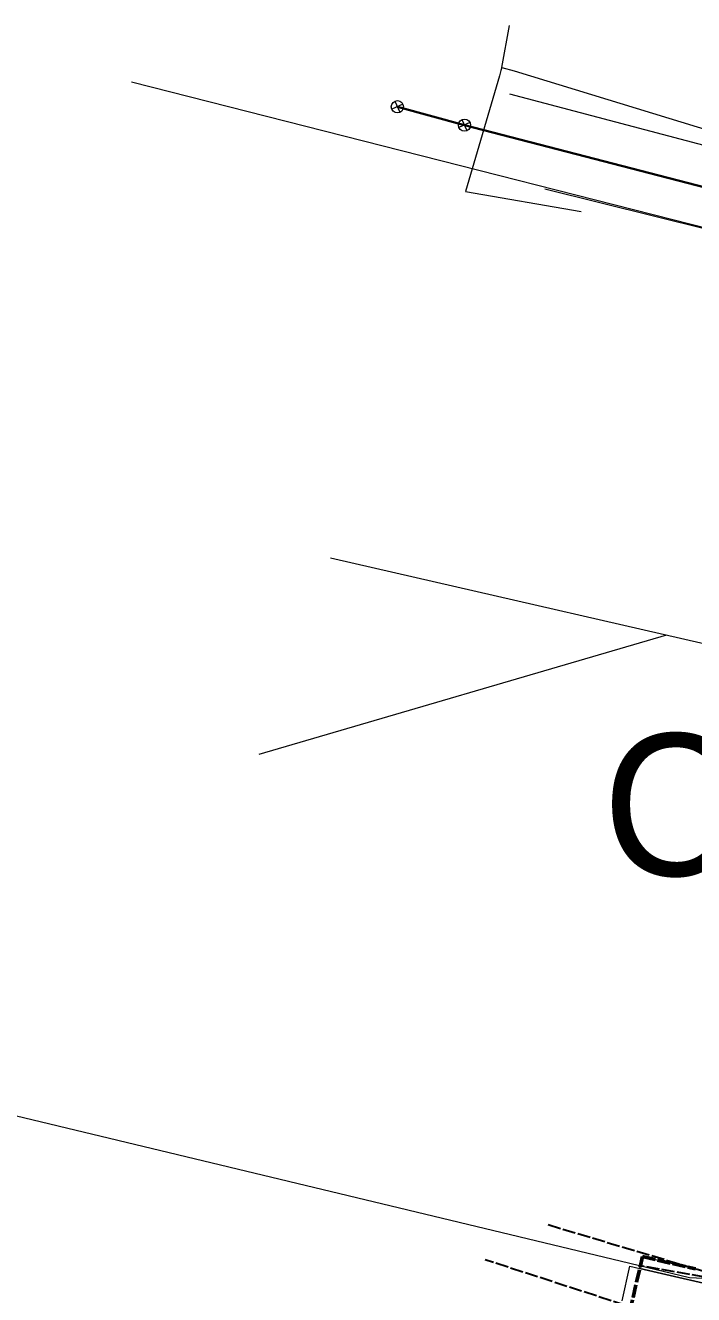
# Model space of a CAD drawing. Header units: metres. Extents: x 105014 to 106600, y 111320 to 118425.
# Drawn here: x 105814.4 to 105880.3, y 115381.7 to 115506.8 of the extents above; entities that cross this region are included whole.
import ezdxf
from ezdxf.enums import TextEntityAlignment as Align

# ---------------------------------------------------------------- set-up
doc = ezdxf.new("R2010")
doc.units = ezdxf.units.M
doc.linetypes.add('DASHED', pattern=[1.524, 1.27, -0.254])
for name, color, linetype, lineweight in [('00-BASE-LIMITE', 7, 'DASHED', 50), ('00-BASE-UE', 42, 'DASHED', 25), ('10-PAV-BOCACALLE', 9, 'CONTINUOUS', 13), ('20-EP-ZONA-DURA', 253, 'CONTINUOUS', 13), ('30-RED-VANTI-EXIST', 52, 'CONTINUOUS', 13), ('30-RED-VANTI-PROY', 2, 'DASHED', 25), ('35-RH-ACUE-MENOR-EXIST', 151, 'CONTINUOUS', 13), ('35-RH-ACUE-MENOR-PROY', 5, 'DASHED', 25), ('35-RH-PLUV-COLECTOR', 96, 'CONTINUOUS', 30), ('35-RH-PLUV-NODOS', 94, 'CONTINUOUS', 13), ('40-ROT-ESTACION', 1, 'CONTINUOUS', 25)]:
    doc.layers.add(name, color=color, linetype=linetype, lineweight=lineweight)

# ---------------------------------------------------------------- blocks, each defined once
blk = doc.blocks.new('POZO_PLUV')
for p, q in [((-0.42, -0.42), (0.42, 0.42)), ((-0.42, 0.42), (0.42, -0.42))]:
    blk.add_line(p, q)
blk.add_circle((0, 0), 0.6)

msp = doc.modelspace()

# ---------------------------------------------------------------- linework, layer by layer
at = {"layer": '00-BASE-LIMITE'}
msp.add_lwpolyline([(105874.0097, 115379.9019), (105875.2951, 115385.4061), (105880.5207, 115384.1885)], dxfattribs=at)
at = {"layer": '00-BASE-UE'}
msp.add_lwpolyline([(105874.0097, 115379.9019), (105875.2951, 115385.4061), (105880.5207, 115384.1885)], dxfattribs=at)
at = {"layer": '10-PAV-BOCACALLE'}
msp.add_lwpolyline([(105873.282, 115381.0494), (105874.0371, 115384.4459), (105875.0185, 115384.2214), (105884.7173, 115382.0057)], dxfattribs=at)
at = {"layer": '20-EP-ZONA-DURA'}
msp.add_lwpolyline([(105884.7173, 115382.0057), (105875.0184, 115384.2214), (105875.2951, 115385.4061), (105880.5207, 115384.1885)], dxfattribs=at)
at = {"layer": '30-RED-VANTI-EXIST'}
for points in [[(105862.1833, 115500.0793), (105909.7021, 115487.5161)], [(105906.1601, 115478.9603), (105903.3643, 115481.3277), (105865.6495, 115490.6951)], [(105891.7464, 115443.4318), (105891.5125, 115443.5063), (105844.5337, 115454.2917)], [(105877.6447, 115446.6845), (105837.4747, 115434.9247)]]:
    msp.add_lwpolyline(points, dxfattribs=at)
at = {"layer": '30-RED-VANTI-PROY'}
for points in [[(105865.9807, 115388.5569), (105884.7327, 115382.9501), (105889.5209, 115382.0143), (105889.6683, 115390.1703), (105889.9509, 115407.9143), (105890.0977, 115411.8139), (105890.5227, 115418.4951), (105890.9825, 115423.4233), (105891.8959, 115430.7739), (105892.9783, 115437.5253), (105894.1967, 115442.0116)], [(105859.7983, 115355.0721), (105887.8539, 115348.4977), (105888.9627, 115354.1453), (105889.2725, 115357.8965), (105889.3479, 115370.6093), (105889.2351, 115376.8949), (105875.0879, 115380.1017), (105859.7931, 115385.0925)]]:
    msp.add_lwpolyline(points, dxfattribs=at)
at = {"layer": '35-RH-ACUE-MENOR-EXIST'}
for points in [[(105861.43, 115502.67), (105862.19, 115506.84)], [(105861.43, 115502.67), (105861.33, 115502.38)], [(105861.43, 115502.67), (105862.65, 115502.36)], [(105902.9663, 115481.3855), (105824.887, 115501.2287)], [(105861.19, 115501.87), (105857.83, 115490.47)], [(105861.33, 115502.38), (105861.19, 115501.87)], [(105862.65, 115502.36), (105912.37, 115487.13)], [(105857.83, 115490.47), (105869.25, 115488.49)], [(105660.2916, 115436.1236), (105879.9341, 115383.3357), (105888.715, 115382.9029)]]:
    msp.add_lwpolyline(points, dxfattribs=at)
at = {"layer": '35-RH-ACUE-MENOR-PROY'}
msp.add_lwpolyline([(105887.1303, 115383.3838), (105881.456, 115383.3734), (105875.0838, 115384.5014)], dxfattribs=at)
at = {"layer": '35-RH-PLUV-COLECTOR'}
for points in [[(105857.734, 115497.003), (105851.121, 115498.815)], [(105910.8002, 115483.2416), (105857.734, 115497.003)]]:
    msp.add_lwpolyline(points, dxfattribs=at)

# ---------------------------------------------------------------- block references
at = {"layer": '35-RH-PLUV-NODOS', "rotation": 250}
for p in [(105851.121, 115498.815), (105857.734, 115497.003)]:
    msp.add_blockref('POZO_PLUV', p, dxfattribs=at)

# ---------------------------------------------------------------- texts
at = {"layer": '40-ROT-ESTACION'}
msp.add_text('Calle 161', height=14, dxfattribs=at).set_placement((105910.8922, 115418.7752), align=Align.BOTTOM_CENTER)

doc.saveas('drawing.dxf')
